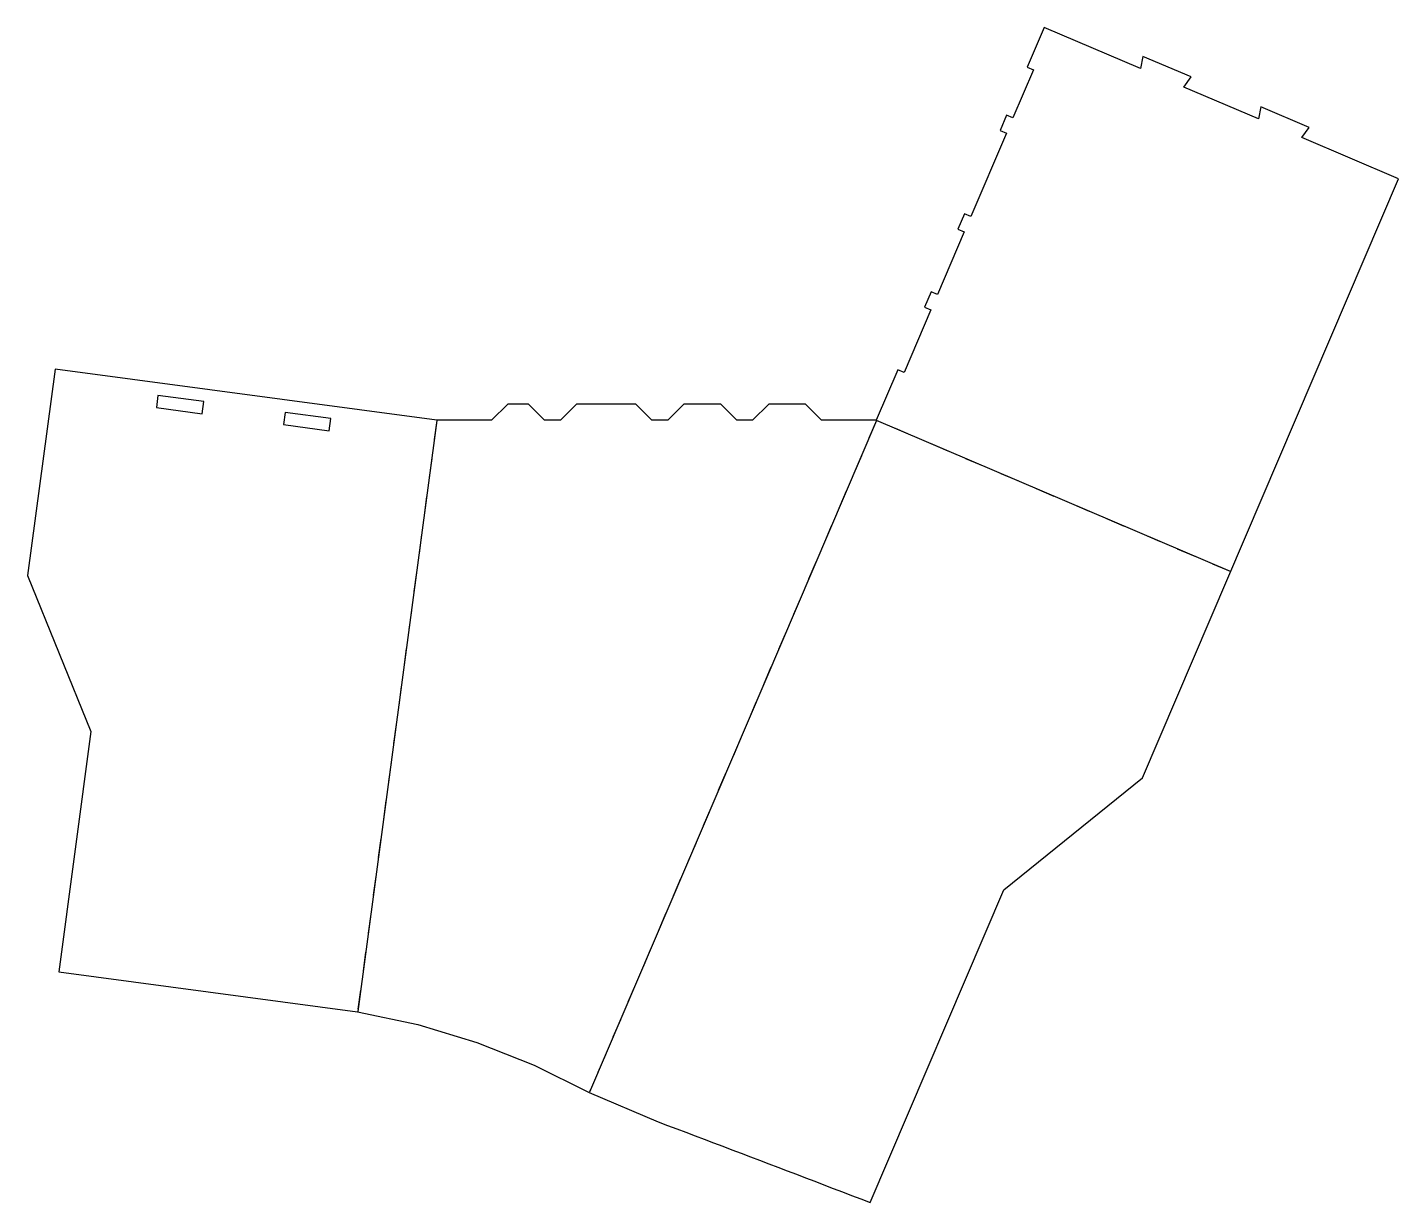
# Model space of a CAD drawing. Header units: metres. Extents: x 0 to 357, y 0 to 307.
import ezdxf

# ---------------------------------------------------------------- set-up
doc = ezdxf.new("R2010")
doc.units = ezdxf.units.M

msp = doc.modelspace()

# ---------------------------------------------------------------- linework, layer by layer
at = {"layer": 'CUT'}
for points in [[(-0.07698, 163.52672), (16.4882, 122.84766), (8.09464, 60.13523), (86.03582, 49.70342), (101.74821, 46.35785), (117.12463, 41.70715), (132.05712, 35.78398), (146.44536, 28.62766), (164.4259, 20.95024), (166.83192, 20.04788), (169.23588, 19.14488), (171.63938, 18.24068), (174.04244, 17.33529), (176.44504, 16.42873), (178.84721, 15.52101), (181.24894, 14.61215), (183.65025, 13.70218), (186.05114, 12.7911), (188.45161, 11.87894), (190.85168, 10.96571), (193.25135, 10.05143), (195.65063, 9.13612), (198.04952, 8.21979), (200.44804, 7.30247), (202.84618, 6.38416), (205.24395, 5.46489), (207.64136, 4.54468), (210.03842, 3.62354), (212.43514, 2.70149), (214.83151, 1.77854), (217.22755, 0.85472), (219.69083, -0.09604), (254.54717, 81.53762), (290.7437, 110.75616), (357.48911, 267.0741), (332.29297, 277.83235), (334.18862, 280.47526), (321.60105, 285.8499), (321.00316, 282.65288), (301.5209, 290.97142), (303.41655, 293.61433), (290.82897, 298.98897), (290.23109, 295.79195), (265.03493, 306.55021), (260.61496, 296.19863), (262.27037, 295.4918), (256.93008, 282.98482), (255.27467, 283.69166), (253.56648, 279.69108), (255.22189, 278.98425), (245.93486, 257.23399), (244.27945, 257.94083), (242.57127, 253.94025), (244.22668, 253.23342), (237.24346, 236.8787), (235.58805, 237.58554), (233.87986, 233.58496), (235.53527, 232.87813), (228.55206, 216.52341), (226.89665, 217.23024), (221.26861, 204.04937), (207.04254, 204.04937), (202.84254, 208.24937), (193.24721, 208.24937), (189.04721, 204.04937), (184.90935, 204.04937), (180.70935, 208.24937), (171.11402, 208.24937), (166.91402, 204.04937), (162.77615, 204.04937), (158.57615, 208.24937), (143.11402, 208.24937), (138.91402, 204.04937), (134.77615, 204.04937), (130.57615, 208.24937), (125.16464, 208.24937), (120.96464, 204.04937), (106.69166, 204.04937), (7.13016, 217.37484), (-0.07698, 163.52672)], [(33.54114, 207.33244), (45.48464, 205.7339), (45.91246, 208.9304), (33.96896, 210.52893), (33.54114, 207.33244)], [(66.70518, 202.89371), (78.64868, 201.29517), (79.0765, 204.49167), (67.133, 206.09021), (66.70518, 202.89371)]]:
    msp.add_lwpolyline(points, close=True, dxfattribs=at)
at = {"layer": 'SCORE'}
for p, q in [((106.68667, 203.97437), (106.02337, 199.01856)), ((221.31814, 203.97437), (219.35471, 199.37601)), ((221.66696, 203.82543), (221.31814, 203.97437)), ((230.86369, 199.89857), (226.26533, 201.862)), ((240.06041, 195.9717), (235.46205, 197.93514)), ((105.36007, 194.06276), (104.69678, 189.10695)), ((217.39128, 194.77765), (215.42784, 190.17929)), ((249.25714, 192.04484), (244.65878, 194.00827)), ((258.45386, 188.11798), (253.8555, 190.08141)), ((267.65059, 184.19111), (263.05222, 186.15455)), ((104.03348, 184.15114), (103.37019, 179.19533)), ((213.46441, 185.58092), (211.50098, 180.98256)), ((276.84731, 180.26425), (272.24895, 182.22768)), ((209.53755, 176.3842), (207.57412, 171.78584)), ((286.04404, 176.33739), (281.44567, 178.30082)), ((102.70689, 174.23952), (102.0436, 169.28371)), ((295.24076, 172.41053), (290.6424, 174.37396)), ((304.43749, 168.48366), (299.83912, 170.44709)), ((205.61069, 167.18747), (203.64726, 162.58911)), ((313.63421, 164.5568), (309.03585, 166.52023)), ((101.3803, 164.3279), (100.71701, 159.3721)), ((201.68382, 157.99075), (199.72039, 153.39239)), ((100.05371, 154.41629), (99.39041, 149.46048)), ((197.75696, 148.79402), (195.79353, 144.19566)), ((98.72712, 144.50467), (98.06382, 139.54886)), ((193.8301, 139.5973), (191.86667, 134.99894)), ((97.40053, 134.59305), (96.73723, 129.63724)), ((189.90323, 130.40058), (187.9398, 125.80221)), ((96.07394, 124.68144), (95.41064, 119.72563)), ((185.97637, 121.20385), (184.01294, 116.60549)), ((94.74735, 114.76982), (94.08405, 109.81401)), ((182.04951, 112.00713), (180.08608, 107.40876)), ((93.42075, 104.8582), (92.75746, 99.90239)), ((178.12264, 102.8104), (176.15921, 98.21204)), ((92.09416, 94.94658), (91.43087, 89.99077)), ((174.19578, 93.61368), (172.23235, 89.01531)), ((90.76757, 85.03497), (90.10428, 80.07916)), ((170.26892, 84.41695), (168.30549, 79.81859)), ((89.44098, 75.12335), (88.77769, 70.16754)), ((166.34205, 75.22023), (164.37862, 70.62186)), ((88.11439, 65.21173), (87.45109, 60.25592)), ((162.41519, 66.0235), (160.45176, 61.42514)), ((86.7878, 55.30011), (86.1245, 50.34431)), ((158.48833, 56.82678), (156.5249, 52.22842)), ((154.56147, 47.63005), (152.59803, 43.03169)), ((150.6346, 38.43333), (148.67117, 33.83497)), ((146.70774, 29.2366), (146.47682, 28.69578))]:
    msp.add_line(p, q, dxfattribs=at)
at = {"layer": 'SCORE2'}
for p, q in [((106.68667, 203.97437), (86.04862, 49.77737)), ((221.31814, 203.97437), (146.47682, 28.69578)), ((313.63421, 164.5568), (221.31814, 203.97437))]:
    msp.add_line(p, q, dxfattribs=at)

doc.saveas('drawing.dxf')
